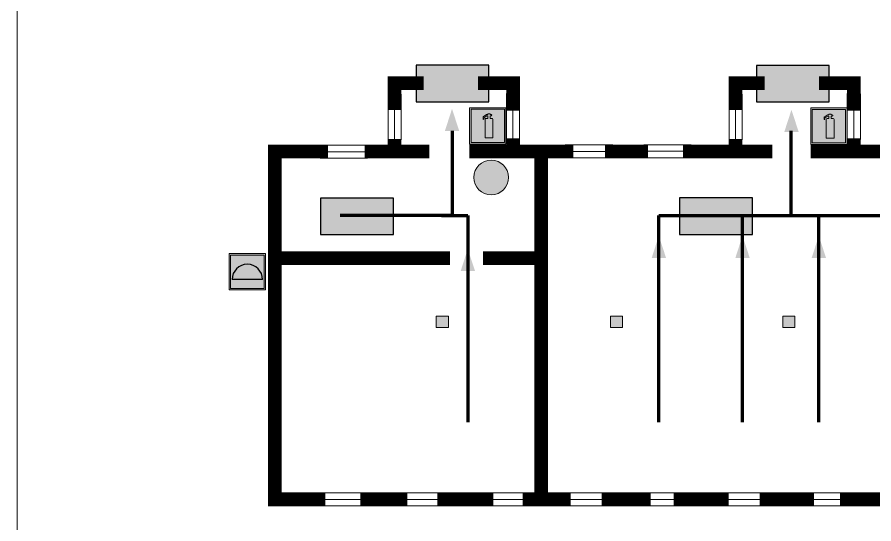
# Model space of a CAD drawing. Header units: millimetres. Extents: x 13114 to 67229, y 22859 to 38520.
# Drawn here: x 17118.1 to 17381.8, y 34920.1 to 35075.9 of the extents above; entities that cross this region are included whole.
import ezdxf

# ---------------------------------------------------------------- set-up
doc = ezdxf.new("R2010")
doc.units = ezdxf.units.MM
doc.layers.add('План_Штампы', color=7, linetype='Continuous')

# ---------------------------------------------------------------- blocks, each defined once
blk = doc.blocks.new('A$C7B4425F7')
at = {"true_color": 0xffffff}
blk.add_hatch(color=7, dxfattribs=at).paths.add_polyline_path([(0, 0), (-16, 0), (-16, -8), (0, -8)])
h = blk.add_hatch(color=126)
h.paths.add_polyline_path([(-0.2, -0.2), (-15.8, -0.2), (-15.8, -7.8), (-0.2, -7.8)])
h.paths.add_polyline_path([(-11.76, -2.03), (-11.76, -3.66), (-11.17, -3.66, -0.568275), (-11.17, -6.18), (-12.58, -6.18), (-12.58, -2.03)], flags=16)
h.paths.add_polyline_path([(-13.33, -4.12, -0.495768), (-13.59, -6.18), (-15.03, -6.18), (-15.03, -2.03), (-13.59, -2.03, -0.487973)], flags=16)
h.paths.add_polyline_path([(-10.25, -2.03), (-9.48, -2.03), (-9.48, -6.18), (-10.25, -6.18)], flags=16)
h.paths.add_polyline_path([(-13.84, -3.69), (-14.24, -3.69), (-14.24, -3.03), (-13.9, -3.03, -0.692621)], flags=0)
h.paths.add_polyline_path([(-9.15, -2.03), (-8.4, -2.03), (-8.04, -3.07), (-7.68, -2.03), (-6.93, -2.03), (-7.64, -4.1), (-6.93, -6.18), (-7.68, -6.18), (-8.04, -5.14), (-8.4, -6.18), (-9.15, -6.18), (-8.44, -4.1)], flags=16)
h.paths.add_polyline_path([(-11.76, -4.46), (-11.42, -4.46, -0.692621), (-11.36, -5.12), (-11.76, -5.12)], flags=0)
h.paths.add_polyline_path([(-13.9, -5.2), (-14.24, -5.2), (-14.24, -4.55), (-13.84, -4.55, -0.708038)], flags=0)
edge = h.paths.add_edge_path(flags=16)
edge.add_ellipse((-5.51, -4.08), major_axis=(0, 2.05), ratio=0.586184, start_angle=0, end_angle=360)
edge = h.paths.add_edge_path(flags=0)
edge.add_ellipse((-5.51, -4.08), major_axis=(0, 1.14), ratio=0.454828, start_angle=0, end_angle=360)
h.paths.add_polyline_path([(-4.13, -4.96, 0.377264), (-3.48, -4.52, 0.0555), (-3.16, -2.03), (-1.66, -2.03), (-1.66, -4.96), (-0.96, -4.96), (-0.96, -7.01), (-1.75, -7.01), (-1.75, -6.18), (-3.3, -6.18), (-3.3, -7.02), (-4.13, -7.02)], flags=16)
h.paths.add_polyline_path([(-2.73, -2.91), (-2.28, -2.91), (-2.28, -4.96), (-3.05, -4.96, 0.079136)], flags=0)
at = {"color": 126}
blk.add_lwpolyline([(-16, -8), (0, -8), (0, 0), (-16, 0)], close=True, dxfattribs=at)
blk = doc.blocks.new('A$C3AD82952')
at = {"true_color": 0xf5f5ff}
h = blk.add_hatch(color=7, dxfattribs=at)
h.dxf.hatch_style = 1
h.paths.add_polyline_path([(8.21, 8.73, 0.414214), (7.89, 9.05), (7.22, 9.05), (7.22, 9.92), (7.59, 9.92, 1), (7.57, 10.36), (7.22, 10.36), (7.22, 10.6), (6.43, 10.6), (6.43, 10.36), (6.01, 10.36), (4.74, 9.59), (4.74, 8.69), (4.98, 8.73), (4.98, 9.26), (6.12, 9.91), (6.43, 9.91), (6.43, 9.05), (5.76, 9.05, 0.414214), (5.44, 8.73), (5.44, 2.2), (8.21, 2.2)], flags=0)
h.paths.add_polyline_path([(12.8, 12.8), (0, 12.8), (0, 0), (12.8, 0)])
h.paths.add_polyline_path([(0.51, 12.29), (12.29, 12.29), (12.29, 0.51), (0.51, 0.51)], flags=16)
h.paths.add_polyline_path([(4.74, 9.59), (6.01, 10.36), (6.43, 10.36), (6.43, 10.6), (7.22, 10.6), (7.22, 10.36), (7.59, 10.36, -0.94586), (7.59, 9.92), (7.22, 9.92), (7.22, 9.05), (7.89, 9.05, -0.414214), (8.21, 8.73), (8.21, 2.2), (5.44, 2.2), (5.44, 8.73, -0.414214), (5.76, 9.05), (6.43, 9.05), (6.43, 9.91), (6.12, 9.91), (4.98, 9.26), (4.98, 8.73), (4.74, 8.69)], flags=0)
h = blk.add_hatch(color=242)
h.dxf.hatch_style = 1
h.paths.add_polyline_path([(12.29, 12.29), (0.51, 12.29), (0.51, 0.51), (12.29, 0.51)])
h.paths.add_polyline_path([(4.74, 8.69), (4.74, 9.59), (6.01, 10.36), (6.43, 10.36), (6.43, 10.6), (7.22, 10.6), (7.22, 10.36), (7.59, 10.36, -0.94586), (7.59, 9.92), (7.22, 9.92), (7.22, 9.05), (7.89, 9.05, -0.414214), (8.21, 8.73), (8.21, 2.2), (5.44, 2.2), (5.44, 8.73, -0.414214), (5.76, 9.05), (6.43, 9.05), (6.43, 9.91), (6.12, 9.91), (4.98, 9.26), (4.98, 8.73)], flags=16)
h = blk.add_hatch(color=7, dxfattribs=at)
h.dxf.hatch_style = 1
h.paths.add_polyline_path([(8.21, 8.73, 0.414214), (7.89, 9.05), (7.22, 9.05), (7.22, 9.92), (7.59, 9.92, 1), (7.57, 10.36), (7.22, 10.36), (7.22, 10.6), (6.43, 10.6), (6.43, 10.36), (6.01, 10.36), (4.74, 9.59), (4.74, 8.69), (4.98, 8.73), (4.98, 9.26), (6.12, 9.91), (6.43, 9.91), (6.43, 9.05), (5.76, 9.05, 0.414214), (5.44, 8.73), (5.44, 2.2), (8.21, 2.2)])
at = {"color": 242, "lineweight": 5}
for p, q in [((0, 0), (0, 12.8)), ((0, 12.8), (12.8, 12.8)), ((12.8, 0), (12.8, 12.8)), ((6.01, 10.36), (4.74, 9.59)), ((4.74, 9.59), (4.74, 8.69)), ((4.98, 9.26), (6.12, 9.91)), ((4.98, 8.73), (4.98, 9.26)), ((5.76, 9.05), (6.43, 9.05)), ((6.01, 10.36), (6.43, 10.36)), ((6.12, 9.91), (6.43, 9.91)), ((7.22, 10.6), (6.43, 10.6)), ((6.43, 10.6), (6.43, 10.36)), ((6.43, 9.91), (6.43, 9.05)), ((7.22, 10.36), (7.22, 10.6)), ((7.59, 10.36), (7.22, 10.36)), ((7.22, 9.05), (7.22, 9.92)), ((7.59, 9.92), (7.22, 9.92)), ((7.89, 9.05), (7.22, 9.05)), ((4.74, 8.69), (4.98, 8.73)), ((5.44, 2.2), (5.44, 8.73)), ((8.21, 2.2), (8.21, 8.73)), ((0, 0), (12.8, 0)), ((5.44, 2.2), (8.21, 2.2))]:
    blk.add_line(p, q, dxfattribs=at)
blk.add_lwpolyline([(0.51, 12.29), (12.29, 12.29), (12.29, 0.51), (0.51, 0.51)], close=True, dxfattribs=at)
for centre, radius, start, end in [((5.76, 8.73), 0.32, 90, 180), ((7.58, 10.14), 0.223, 273.1875, 86.8125), ((7.89, 8.73), 0.32, 0, 90)]:
    blk.add_arc(centre, radius, start, end, dxfattribs=at)
blk = doc.blocks.new('A$C1E1F2D43')
at = {"true_color": 0xffffff}
blk.add_hatch(color=7, dxfattribs=at).paths.add_polyline_path([(8, 0), (0, 0), (0, -8), (8, -8)])
h = blk.add_hatch(color=242)
h.paths.add_polyline_path([(0.32, -0.32), (0.32, -7.68), (7.68, -7.68), (7.68, -0.32)])
h.paths.add_polyline_path([(7.35, -5.71), (0.65, -5.71, -1)], flags=16)
at = {"color": 242, "lineweight": 5}
for p, q in [((0, 0), (8, 0)), ((0, -8), (0, 0)), ((0, 0), (8, 0)), ((8, -8), (8, 0)), ((0, -8), (8, -8))]:
    blk.add_line(p, q, dxfattribs=at)
at = {"color": 242}
blk.add_line((7.35, -5.71), (0.65, -5.71), dxfattribs=at)
at = {"color": 242, "lineweight": 5}
blk.add_lwpolyline([(0.32, -0.32), (7.68, -0.32), (7.68, -7.68), (0.32, -7.68)], close=True, dxfattribs=at)
at = {"color": 242}
blk.add_arc((4, -5.71), 3.35, 0, 180, dxfattribs=at)
blk = doc.blocks.new('A$C32E8229D')
at = {"true_color": 0xffffff}
blk.add_hatch(color=7, dxfattribs=at).paths.add_polyline_path([(0, 0), (0, -8), (16, -8), (16, 0)])
h = blk.add_hatch(color=126)
h.paths.add_polyline_path([(0.2, -0.2), (15.8, -0.2), (15.8, -7.8), (0.2, -7.8)])
h.paths.add_polyline_path([(13.49, -2.05), (12.08, -2.05), (11.37, -2.63, 0.162397), (11.29, -2.84), (11.29, -3.63), (10.35, -3.63), (10.35, -4.05), (11.68, -4.05), (11.68, -3.48), (12.26, -4.28), (11.29, -5.1), (11.29, -6.78), (11.85, -6.78), (11.85, -5.44), (12.8, -4.64), (12.8, -5.94), (14.46, -5.94), (14.46, -5.39), (13.45, -5.39), (13.45, -3.97), (12.46, -2.59), (13.15, -2.59), (13.69, -3.34), (14.18, -3)], flags=16)
h.paths.add_polyline_path([(10.74, -1.82, 1), (11.8, -1.82, 1)], flags=16)
h.paths.add_polyline_path([(9.39, -3.59), (5.99, -3.59), (6.56, -3.03), (5.91, -3.03), (5.1, -3.83), (5.91, -4.64), (6.56, -4.64), (5.99, -4.09), (9.39, -4.09)], flags=16)
h.paths.add_polyline_path([(4.29, -1.08), (1.72, -1.08), (1.72, -6.6), (4.29, -6.6)], flags=16)
at = {"color": 126}
blk.add_lwpolyline([(16, -8), (0, -8), (0, 0), (16, 0)], close=True, dxfattribs=at)
blk = doc.blocks.new('A$C7B8C2D5B')
at = {"lineweight": 0}
h = blk.add_hatch(color=5, dxfattribs=at)
h.dxf.hatch_style = 1
h.paths.add_polyline_path([(1.397, -3.024, 1), (-2.112, -3.024, 1)])
at = {"color": 5, "lineweight": 0}
blk.add_circle((-0.358, -3.024), 1.755, dxfattribs=at)

msp = doc.modelspace()

# ---------------------------------------------------------------- hatches: boundary and pattern name
at = {"lineweight": 0}
h = msp.add_hatch(color=256, dxfattribs=at)
h.dxf.hatch_style = 1
h.paths.add_polyline_path([(17250.85, 34980.48), (17250.85, 34983.98), (17247.1, 34983.98), (17247.1, 34980.48)])
h = msp.add_hatch(color=256, dxfattribs=at)
h.dxf.hatch_style = 1
h.paths.add_polyline_path([(17304.47, 34980.48), (17304.47, 34983.98), (17300.72, 34983.98), (17300.72, 34980.48)])
h = msp.add_hatch(color=256, dxfattribs=at)
h.dxf.hatch_style = 1
h.paths.add_polyline_path([(17357.5, 34980.48), (17357.5, 34983.98), (17353.76, 34983.98), (17353.76, 34980.48)])

# ---------------------------------------------------------------- linework, layer by layer
at = {"color": 5, "lineweight": 0}
msp.add_lwpolyline([(17118.06, 34764.27), (17718.06, 34764.27), (17718.06, 35159.27), (17118.06, 35159.27)], close=True, dxfattribs=at)
at = {"lineweight": 100, "const_width": 4.2}
for points in [[(17234.28, 35047.31), (17234.28, 35055.64), (17243.2, 35055.64)], [(17259.96, 35055.64), (17270.73, 35055.64), (17270.73, 35047.11)], [(17339.23, 35047.31), (17339.23, 35055.64), (17348.15, 35055.64)], [(17364.91, 35055.64), (17375.68, 35055.64), (17375.68, 35047.11)], [(17234.28, 35034.61), (17234.28, 35038.44)], [(17270.73, 35038.64), (17270.73, 35034.61)], [(17339.23, 35034.61), (17339.23, 35038.44)], [(17375.68, 35038.64), (17375.68, 35034.61)], [(17213.71, 35034.61), (17195.29, 35034.61)], [(17244.99, 35034.61), (17225.08, 35034.61)], [(17289.24, 35034.61), (17257.31, 35034.61)], [(17279.41, 35034.37), (17279.41, 34927.7)], [(17312.31, 35034.61), (17299.03, 35034.61)], [(17350.54, 35034.61), (17323.05, 35034.61)], [(17385.13, 35034.61), (17362.4, 35034.61)], [(17251.34, 35001.76), (17199.06, 35001.76)], [(17279.41, 35001.76), (17261.48, 35001.76)], [(17195.26, 34927.6), (17212.94, 34927.6)], [(17223.72, 34927.6), (17238.21, 34927.6)], [(17247.45, 34927.6), (17264.71, 34927.6)], [(17273.65, 34927.6), (17288.45, 34927.6)], [(17298, 34927.6), (17313.1, 34927.6)], [(17320.19, 34927.6), (17337.14, 34927.6)], [(17346.7, 34927.6), (17363.34, 34927.6)], [(17371.36, 34927.6), (17386.15, 34927.6)]]:
    msp.add_lwpolyline(points, dxfattribs=at)
at = {"lineweight": 0}
for points in [[(17232.27, 35038.24), (17232.27, 35052.25)], [(17234.28, 35038.44), (17234.28, 35052.46)], [(17236.32, 35038.16), (17236.32, 35052.18)], [(17268.68, 35038.4), (17268.68, 35052.41)], [(17270.69, 35038.6), (17270.69, 35052.61)], [(17272.73, 35038.32), (17272.73, 35052.33)], [(17337.22, 35038.24), (17337.22, 35052.25)], [(17339.23, 35038.44), (17339.23, 35052.46)], [(17341.27, 35038.16), (17341.27, 35052.18)], [(17373.63, 35038.4), (17373.63, 35052.41)], [(17375.64, 35038.6), (17375.64, 35052.61)], [(17377.68, 35038.32), (17377.68, 35052.33)], [(17211.57, 35036.52), (17226.19, 35036.52)], [(17286.81, 35036.61), (17301.43, 35036.61)], [(17310.95, 35036.63), (17325.57, 35036.63)], [(17211.33, 35032.59), (17225.95, 35032.59)], [(17211.76, 35034.53), (17226.37, 35034.53)], [(17286.57, 35032.68), (17301.19, 35032.68)], [(17287, 35034.63), (17301.61, 35034.63)], [(17310.71, 35032.7), (17325.33, 35032.7)], [(17311.14, 35034.65), (17325.76, 35034.65)], [(17196.76, 34929.67), (17405.67, 34929.67)], [(17197.74, 34927.6), (17405.65, 34927.6)], [(17197.28, 34925.65), (17404.75, 34925.65)]]:
    msp.add_lwpolyline(points, dxfattribs=at)
at = {"color": 126, "lineweight": 100, "true_color": 0x008754}
for points in [[(17252.02, 35040.91), (17252.02, 35014.9), (17217.48, 35014.9)], [(17356.4, 35014.9), (17356.4, 35040.91)], [(17248.68, 35014.9), (17256.78, 35014.9)], [(17256.78, 35014.9), (17256.78, 34951.34)], [(17315.65, 35014.9), (17388.39, 35014.9)], [(17315.65, 34951.34), (17315.65, 35014.9)], [(17341.41, 34951.34), (17341.41, 35014.9)], [(17364.9, 34951.34), (17364.9, 35014.9)]]:
    msp.add_lwpolyline(points, dxfattribs=at)
at = {"lineweight": 0, "const_width": 4.2}
msp.add_lwpolyline([(17197.39, 34927.6), (17197.39, 35034.61)], dxfattribs=at)
at = {"lineweight": 0}
for points in [[(17247.1, 34980.48), (17250.85, 34980.48), (17250.85, 34983.98), (17247.1, 34983.98)], [(17300.72, 34980.48), (17304.47, 34980.48), (17304.47, 34983.98), (17300.72, 34983.98)], [(17353.76, 34980.48), (17357.5, 34980.48), (17357.5, 34983.98), (17353.76, 34983.98)]]:
    msp.add_lwpolyline(points, close=True, dxfattribs=at)
at = {"layer": 'План_Штампы', "color": 126, "true_color": 0x008754}
for points in [[(17254.17, 35040.91), (17249.75, 35040.92), (17251.94, 35047.71)], [(17358.67, 35040.63), (17354.25, 35040.64), (17356.44, 35047.42)], [(17317.84, 35001.86), (17313.42, 35001.87), (17315.61, 35008.65)], [(17343.6, 35001.86), (17339.18, 35001.87), (17341.37, 35008.65)], [(17367.09, 35001.86), (17362.67, 35001.87), (17364.87, 35008.65)], [(17259.03, 34997.82), (17254.61, 34997.83), (17256.8, 35004.62)]]:
    msp.add_solid(points, dxfattribs=at)

# ---------------------------------------------------------------- block references
for name, p, xscale, yscale, zscale in [('A$C3AD82952', (17257.34, 35036.87), 0.875, 0.875, 0.875), ('A$C3AD82952', (17362.37, 35036.8), 0.875, 0.875, 0.875), ('A$C7B8C2D5B', (17265.11, 35035.84), 3.048387094587087, 3.048387094587087, 3.048387094587087)]:
    msp.add_blockref(name, p, dxfattribs=dict(xscale=xscale, yscale=yscale, zscale=zscale))
at = {"color": 1, "xscale": 1.4, "yscale": 1.4, "zscale": 1.4}
msp.add_blockref('A$C1E1F2D43', (17183.32, 35003.21), dxfattribs=at)
at = {"layer": 'План_Штампы', "xscale": 1.4, "yscale": 1.4, "zscale": 1.4}
for p in [(17263.29, 35061.11), (17368.04, 35061.04)]:
    msp.add_blockref('A$C7B4425F7', p, dxfattribs=at)
at = {"layer": 'План_Штампы', "color": 126, "true_color": 0x008754, "xscale": -1.4, "yscale": 1.4, "zscale": 1.4}
for p in [(17233.9, 35020.23), (17344.4, 35020.31)]:
    msp.add_blockref('A$C32E8229D', p, dxfattribs=at)

doc.saveas('drawing.dxf')
